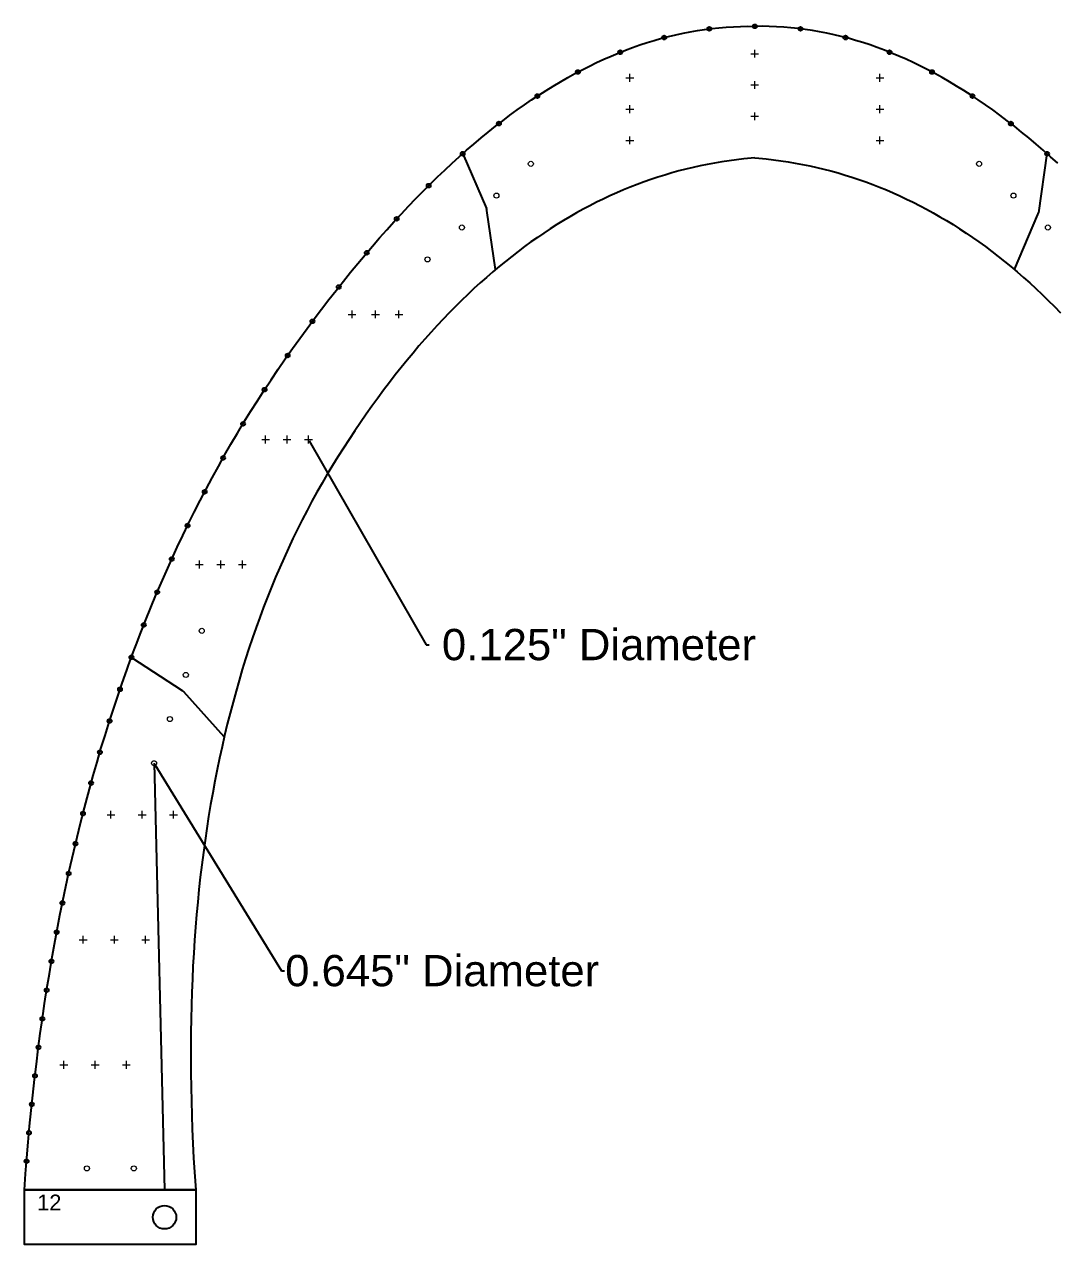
# Model space of a CAD drawing. Header units: inches. Extents: x -1683 to 11264, y -1696 to 4470.
# Drawn here: x 1072.2 to 1204, y 187.8 to 343.9 of the extents above; entities that cross this region are included whole.
import ezdxf
from ezdxf import colors
from ezdxf.entities.mleader import LeaderData, LeaderLine
from ezdxf.math import Vec2, Vec3

# ---------------------------------------------------------------- set-up
doc = ezdxf.new("R2010")
doc.units = ezdxf.units.IN
doc.header["$MEASUREMENT"] = 0
doc.header["$PDMODE"] = 2
doc.header["$PDSIZE"] = 0.5
doc.layers.add('Anchoring', color=1, linetype='Continuous')
doc.layers.add('Annotation', color=7, linetype='Continuous', lineweight=9)
doc.layers.add('Drilling', color=3, linetype='Continuous', lineweight=13)
doc.styles.get("Standard").update_dxf_attribs({"font": 'Arial.ttf'})

# ---------------------------------------------------------------- blocks, each defined once
blk = doc.blocks.new('*U64')
at = {"layer": 'Drilling'}
blk.add_point((0, 0), dxfattribs=at)
blk = doc.blocks.new('*U65')
at = {"layer": 'Drilling', "color": 0, "linetype": 'ByBlock', "lineweight": -2, "transparency": 16777216}
for p in [(0, 0), (4, 0), (8, 0)]:
    blk.add_blockref('*U64', p, dxfattribs=at)
blk = doc.blocks.new('*U66')
at = {"layer": 'Drilling'}
blk.add_point((0, 0), dxfattribs=at)
blk = doc.blocks.new('*U67')
at = {"layer": 'Drilling', "color": 0, "linetype": 'ByBlock', "lineweight": -2, "transparency": 16777216}
for p in [(0, 0), (4, 0), (8, 0)]:
    blk.add_blockref('*U66', p, dxfattribs=at)
blk = doc.blocks.new('*U68')
at = {"layer": 'Drilling'}
blk.add_point((0, 0), dxfattribs=at)
blk = doc.blocks.new('*U69')
at = {"layer": 'Drilling', "color": 0, "linetype": 'ByBlock', "lineweight": -2, "transparency": 16777216}
for p in [(0, 0), (4, 0), (8, 0)]:
    blk.add_blockref('*U68', p, dxfattribs=at)
blk = doc.blocks.new('*U70')
at = {"layer": 'Drilling'}
blk.add_point((0, 0), dxfattribs=at)
blk = doc.blocks.new('*U71')
at = {"layer": 'Drilling', "color": 0, "linetype": 'ByBlock', "lineweight": -2, "transparency": 16777216}
for p in [(0, 0), (2.75, 0), (5.5, 0)]:
    blk.add_blockref('*U70', p, dxfattribs=at)
blk = doc.blocks.new('*U72')
at = {"layer": 'Drilling'}
blk.add_point((0, 0), dxfattribs=at)
blk = doc.blocks.new('*U73')
at = {"layer": 'Drilling', "color": 0, "linetype": 'ByBlock', "lineweight": -2, "transparency": 16777216}
for p in [(0, 0), (2.75, 0), (5.5, 0)]:
    blk.add_blockref('*U72', p, dxfattribs=at)
blk = doc.blocks.new('*U74')
at = {"layer": 'Drilling'}
blk.add_point((0, 0), dxfattribs=at)
blk = doc.blocks.new('*U75')
at = {"layer": 'Drilling', "color": 0, "linetype": 'ByBlock', "lineweight": -2, "transparency": 16777216}
for p in [(0, 0), (3, 0), (6, 0)]:
    blk.add_blockref('*U74', p, dxfattribs=at)
blk = doc.blocks.new('*U76')
at = {"layer": 'Drilling'}
blk.add_point((0, 0), dxfattribs=at)
blk = doc.blocks.new('*U77')
at = {"layer": 'Drilling', "color": 0, "linetype": 'ByBlock', "lineweight": -2, "transparency": 16777216}
for p in [(0, 0), (4, 0), (8, 0)]:
    blk.add_blockref('*U76', p, dxfattribs=at)
blk = doc.blocks.new('*U78')
at = {"layer": 'Drilling'}
blk.add_point((0, 0), dxfattribs=at)
blk = doc.blocks.new('*U79')
at = {"layer": 'Drilling', "color": 0, "linetype": 'ByBlock', "lineweight": -2, "transparency": 16777216}
for p in [(0, 0), (4, 0), (8, 0)]:
    blk.add_blockref('*U78', p, dxfattribs=at)
blk = doc.blocks.new('*U92')
at = {"layer": 'Drilling'}
blk.add_point((0, 0), dxfattribs=at)
blk = doc.blocks.new('*U93')
at = {"layer": 'Drilling', "color": 0, "linetype": 'ByBlock', "lineweight": -2, "transparency": 16777216}
for p in [(0, 0), (4, 0), (8, 0)]:
    blk.add_blockref('*U92', p, dxfattribs=at)

msp = doc.modelspace()

# ---------------------------------------------------------------- linework, layer by layer
for p, q in [((1128.295, 327.395), (1131.319, 320.389)), ((1203.035, 327.421), (1201.949, 319.851)), ((1132.477, 312.565), (1131.39, 320.135)), ((1198.882, 312.565), (1201.879, 319.601)), ((1085.911, 262.966), (1092.402, 258.727)), ((1097.798, 252.814), (1092.596, 258.561)), ((1094.146, 194.838), (1072.22, 194.838))]:
    msp.add_line(p, q)
for points in [[(1072.22, 194.838), (1072.368, 196.89), (1072.528, 198.93), (1072.701, 200.959), (1072.886, 202.976), (1073.084, 204.981), (1073.293, 206.974), (1073.515, 208.956), (1073.749, 210.926), (1073.996, 212.884), (1074.255, 214.83), (1074.526, 216.765), (1074.81, 218.688), (1075.105, 220.599), (1075.414, 222.498), (1075.734, 224.385), (1076.067, 226.261), (1076.412, 228.125), (1076.769, 229.977), (1077.139, 231.818), (1077.521, 233.646), (1077.915, 235.463), (1078.322, 237.268), (1078.741, 239.062), (1079.172, 240.843), (1079.616, 242.613), (1080.072, 244.371), (1080.54, 246.117), (1081.02, 247.852), (1081.513, 249.574), (1082.018, 251.285), (1082.536, 252.985), (1083.065, 254.672), (1083.608, 256.348), (1084.162, 258.012), (1084.729, 259.664), (1085.308, 261.304), (1085.899, 262.933), (1086.503, 264.55), (1087.119, 266.155), (1087.747, 267.748), (1088.387, 269.33), (1089.04, 270.899), (1089.705, 272.457), (1090.383, 274.004), (1091.073, 275.538), (1091.775, 277.061), (1092.489, 278.572), (1093.216, 280.071), (1093.955, 281.558), (1094.707, 283.034), (1095.47, 284.498), (1096.246, 285.95), (1097.035, 287.39), (1097.835, 288.819), (1098.648, 290.236), (1099.474, 291.641), (1100.311, 293.034), (1101.161, 294.415), (1102.023, 295.785), (1102.898, 297.143), (1103.785, 298.489), (1104.684, 299.824), (1105.595, 301.146), (1106.519, 302.457), (1107.449, 303.752), (1108.378, 305.026), (1109.308, 306.279), (1110.237, 307.512), (1111.166, 308.724), (1112.095, 309.916), (1113.024, 311.087), (1113.953, 312.237), (1114.881, 313.366), (1115.809, 314.475), (1116.738, 315.563), (1117.665, 316.631), (1118.593, 317.678), (1119.521, 318.704), (1120.448, 319.71), (1121.375, 320.695), (1122.302, 321.659), (1123.229, 322.602), (1124.156, 323.525), (1125.083, 324.428), (1126.009, 325.31), (1126.935, 326.171), (1127.861, 327.011), (1128.787, 327.831), (1129.712, 328.63), (1130.638, 329.408), (1131.563, 330.166), (1132.488, 330.903), (1133.413, 331.62), (1134.338, 332.316), (1135.263, 332.991), (1136.187, 333.645), (1137.111, 334.279), (1138.035, 334.893), (1138.959, 335.485), (1139.883, 336.057), (1140.807, 336.609), (1141.73, 337.139), (1142.653, 337.649), (1143.576, 338.139), (1144.499, 338.607), (1145.422, 339.055), (1146.344, 339.483), (1147.267, 339.89), (1148.189, 340.276), (1149.111, 340.641), (1150.032, 340.986), (1150.954, 341.31), (1151.876, 341.614), (1152.797, 341.897), (1153.718, 342.159), (1154.639, 342.4), (1155.56, 342.621), (1156.48, 342.822), (1157.401, 343.001), (1158.321, 343.16), (1159.241, 343.299), (1160.161, 343.416), (1161.08, 343.513), (1162, 343.59), (1162.919, 343.645), (1163.839, 343.681), (1164.758, 343.695), (1165.68, 343.689)], [(1204.424, 326.171), (1203.498, 327.011), (1202.573, 327.831), (1201.647, 328.63), (1200.721, 329.408), (1199.796, 330.166), (1198.871, 330.903), (1197.946, 331.62), (1197.021, 332.316), (1196.097, 332.991), (1195.172, 333.645), (1194.248, 334.279), (1193.324, 334.893), (1192.4, 335.485), (1191.476, 336.057), (1190.553, 336.609), (1189.629, 337.139), (1188.706, 337.649), (1187.783, 338.139), (1186.86, 338.607), (1185.938, 339.055), (1185.015, 339.483), (1184.093, 339.89), (1183.171, 340.276), (1182.249, 340.641), (1181.327, 340.986), (1180.405, 341.31), (1179.484, 341.614), (1178.563, 341.897), (1177.641, 342.159), (1176.721, 342.4), (1175.8, 342.621), (1174.879, 342.822), (1173.959, 343.001), (1173.039, 343.16), (1172.119, 343.299), (1171.199, 343.416), (1170.279, 343.513), (1169.359, 343.59), (1168.44, 343.645), (1167.521, 343.681), (1166.602, 343.695), (1165.68, 343.689)], [(1165.68, 326.884), (1165.194, 326.842), (1164.248, 326.745), (1163.307, 326.632), (1162.371, 326.505), (1161.439, 326.362), (1160.513, 326.204), (1159.591, 326.031), (1158.674, 325.842), (1157.761, 325.638), (1156.853, 325.42), (1155.949, 325.185), (1155.05, 324.936), (1154.154, 324.671), (1153.263, 324.391), (1152.376, 324.096), (1151.492, 323.785), (1150.613, 323.459), (1149.737, 323.118), (1148.865, 322.761), (1147.997, 322.388), (1147.133, 322), (1146.271, 321.596), (1145.414, 321.176), (1144.56, 320.741), (1143.709, 320.29), (1142.861, 319.823), (1142.017, 319.34), (1141.176, 318.841), (1140.338, 318.325), (1139.504, 317.794), (1138.672, 317.246), (1137.844, 316.683), (1137.019, 316.102), (1136.197, 315.506), (1135.378, 314.893), (1134.562, 314.263), (1133.749, 313.617), (1132.94, 312.954), (1132.133, 312.275), (1131.33, 311.578), (1130.529, 310.865), (1129.732, 310.135), (1128.938, 309.388), (1128.147, 308.625), (1127.36, 307.844), (1126.575, 307.046), (1125.794, 306.231), (1125.016, 305.399), (1124.242, 304.55), (1123.47, 303.684), (1122.702, 302.8), (1121.937, 301.9), (1121.176, 300.982), (1120.418, 300.046), (1119.664, 299.094), (1118.913, 298.124), (1118.165, 297.137), (1117.421, 296.132), (1116.681, 295.11), (1115.944, 294.071), (1115.211, 293.014), (1114.481, 291.94), (1113.755, 290.848), (1113.036, 289.743), (1112.33, 288.633), (1111.64, 287.515), (1110.962, 286.386), (1110.298, 285.246), (1109.646, 284.095), (1109.007, 282.932), (1108.38, 281.758), (1107.767, 280.572), (1107.166, 279.375), (1106.578, 278.167), (1106.002, 276.947), (1105.44, 275.715), (1104.89, 274.472), (1104.353, 273.217), (1103.829, 271.95), (1103.317, 270.672), (1102.818, 269.382), (1102.333, 268.081), (1101.86, 266.767), (1101.399, 265.442), (1100.952, 264.105), (1100.517, 262.756), (1100.096, 261.396), (1099.687, 260.023), (1099.291, 258.639), (1098.908, 257.242), (1098.538, 255.834), (1098.181, 254.413), (1097.837, 252.981), (1097.506, 251.537), (1097.188, 250.08), (1096.883, 248.612), (1096.59, 247.132), (1096.311, 245.639), (1096.045, 244.135), (1095.793, 242.618), (1095.553, 241.09), (1095.326, 239.549), (1095.113, 237.997), (1094.913, 236.432), (1094.725, 234.855), (1094.551, 233.266), (1094.391, 231.665), (1094.243, 230.052), (1094.109, 228.426), (1093.988, 226.789), (1093.881, 225.139), (1093.786, 223.478), (1093.705, 221.804), (1093.637, 220.118), (1093.583, 218.42), (1093.542, 216.71), (1093.514, 214.988), (1093.5, 213.254), (1093.499, 211.507), (1093.512, 209.749), (1093.538, 207.978), (1093.577, 206.196), (1093.63, 204.401), (1093.697, 202.594), (1093.777, 200.775), (1093.87, 198.945), (1093.977, 197.099), (1094.146, 194.838)], [(1165.68, 326.884), (1166.165, 326.842), (1167.111, 326.745), (1168.053, 326.632), (1168.989, 326.505), (1169.92, 326.362), (1170.847, 326.204), (1171.768, 326.031), (1172.686, 325.842), (1173.598, 325.638), (1174.506, 325.42), (1175.41, 325.185), (1176.31, 324.936), (1177.205, 324.671), (1178.097, 324.391), (1178.984, 324.096), (1179.867, 323.785), (1180.746, 323.459), (1181.622, 323.118), (1182.494, 322.761), (1183.362, 322.388), (1184.227, 322), (1185.088, 321.596), (1185.946, 321.176), (1186.8, 320.741), (1187.651, 320.29), (1188.498, 319.823), (1189.342, 319.34), (1190.183, 318.841), (1191.021, 318.325), (1191.856, 317.794), (1192.687, 317.246), (1193.515, 316.683), (1194.341, 316.102), (1195.163, 315.506), (1195.982, 314.893), (1196.797, 314.263), (1197.61, 313.617), (1198.42, 312.954), (1199.226, 312.275), (1200.03, 311.578), (1200.83, 310.865), (1201.627, 310.135), (1202.421, 309.388), (1203.212, 308.625), (1204, 307.844), (1204.784, 307.046)]]:
    msp.add_lwpolyline(points)
for points in [[(1131.39, 320.135), (1131.378, 320.222), (1131.354, 320.308), (1131.319, 320.389)], [(1201.879, 319.601), (1201.913, 319.68), (1201.936, 319.765), (1201.949, 319.851)], [(1092.402, 258.727), (1092.473, 258.681), (1092.539, 258.624), (1092.596, 258.561)]]:
    msp.add_open_spline(points, degree=3)
at = {"layer": 'Anchoring'}
msp.add_line((1088.802, 249.424), (1090.146, 194.838), dxfattribs=at)
msp.add_lwpolyline([(1072.22, 194.838), (1094.146, 194.838), (1094.146, 187.838), (1072.22, 187.838)], close=True, dxfattribs=at)
for centre, radius in [((1159.844, 343.376), 0.25), ((1165.68, 343.689), 0.25), ((1171.516, 343.376), 0.25), ((1154.078, 342.253), 0.25), ((1177.282, 342.253), 0.25), ((1148.454, 340.381), 0.25), ((1182.906, 340.381), 0.25), ((1143.029, 337.849), 0.25), ((1188.33, 337.849), 0.25), ((1137.846, 334.767), 0.25), ((1193.513, 334.767), 0.25), ((1132.931, 331.246), 0.25), ((1198.428, 331.246), 0.25), ((1128.295, 327.395), 0.25), ((1203.065, 327.395), 0.25), ((1123.937, 323.308), 0.25), ((1119.851, 319.062), 0.25), ((1116.021, 314.723), 0.25), ((1112.432, 310.34), 0.25), ((1109.065, 305.951), 0.25), ((1105.901, 301.58), 0.25), ((1102.944, 297.213), 0.25), ((1100.196, 292.842), 0.25), ((1097.645, 288.479), 0.25), ((1095.282, 284.137), 0.25), ((1093.096, 279.822), 0.25), ((1091.076, 275.544), 0.25), ((1089.213, 271.304), 0.25), ((1087.495, 267.11), 0.25), ((1085.911, 262.966), 0.25), ((1084.456, 258.869), 0.25), ((1083.115, 254.825), 0.25), ((1081.883, 250.829), 0.25), ((1080.752, 246.882), 0.25), ((1079.711, 242.982), 0.25), ((1078.757, 239.127), 0.25), ((1077.883, 235.313), 0.25), ((1077.082, 231.536), 0.25), ((1076.35, 227.793), 0.25), ((1075.682, 224.08), 0.25), ((1075.073, 220.391), 0.25), ((1074.52, 216.723), 0.25), ((1074.021, 213.07), 0.25), ((1073.571, 209.426), 0.25), ((1073.168, 205.787), 0.25), ((1072.81, 202.147), 0.25), ((1072.495, 198.499), 0.25), ((1090.146, 191.338), 1.5)]:
    msp.add_circle(centre, radius, dxfattribs=at)
at = {"layer": 'Drilling'}
for centre in [(1137.008, 326.104), (1194.352, 326.104), (1132.603, 322.03), (1198.756, 322.03), (1128.198, 317.956), (1203.161, 317.956), (1123.793, 313.882), (1094.908, 266.356), (1092.873, 260.712), (1090.837, 255.068), (1088.802, 249.424), (1080.22, 197.588), (1086.22, 197.588)]:
    msp.add_circle(centre, 0.323, dxfattribs=at)

# ---------------------------------------------------------------- block references
at = {"layer": 'Drilling', "rotation": 270}
for name, p in [('*U79', (1165.656, 340.189)), ('*U77', (1149.68, 337.102))]:
    msp.add_blockref(name, p, dxfattribs=at)
at = {"layer": 'Drilling', "xscale": -1, "rotation": 90}
msp.add_blockref('*U93', (1181.68, 337.102), dxfattribs=at)
at = {"layer": 'Drilling'}
for name, p in [('*U75', (1114.134, 306.838)), ('*U73', (1103.075, 290.838)), ('*U71', (1094.604, 274.838)), ('*U69', (1083.29, 242.838)), ('*U67', (1079.733, 226.838)), ('*U65', (1077.266, 210.838))]:
    msp.add_blockref(name, p, dxfattribs=at)

# ---------------------------------------------------------------- texts
at = {"layer": 'Annotation', "insert": (1073.847, 194.233), "char_height": 2, "attachment_point": 1}
msp.add_mtext_dynamic_manual_height_columns('12', width=4, gutter_width=1, heights=[0], dxfattribs=at)

# ---------------------------------------------------------------- leaders
at = {"layer": 'Annotation'}
ml = msp.add_multileader_mtext('Standard', dxfattribs=at)
ml.set_content('\\A1; 0.125" Diameter', color=256)
ml.set_leader_properties()
ml.build(insert=Vec2(0, 0))
ml.multileader.update_dxf_attribs({"text_right_attachment_type": 6, "dogleg_length": 0.36, "arrow_head_size": 0.18})
ctx = ml.context
ctx.base_point, ctx.arrow_head_size, ctx.landing_gap_size, ctx.plane_origin = Vec3(1123.995, 264.573), 0.18, 0.09, Vec3(1249.183, 243.871)
ctx.right_attachment = 6
notes = []
notes.append((ctx, [(1, (1, 1, 0), (1123.635, 264.573), (1, 0), 0.36, [(0, [(1108.575, 290.838)], 0, [])])]))
ctx.mtext.insert, ctx.mtext.flow_direction = Vec3(1124.085, 266.601), 5
ml = msp.add_multileader_mtext('Standard', dxfattribs=at)
ml.set_content('\\A1;0.645" Diameter', color=256)
ml.set_leader_properties()
ml.build(insert=Vec2(0, 0))
ml.multileader.update_dxf_attribs({"text_right_attachment_type": 6, "dogleg_length": 0.36, "arrow_head_size": 0.18})
ctx = ml.context
ctx.base_point, ctx.arrow_head_size, ctx.landing_gap_size, ctx.plane_origin = Vec3(1105.485, 222.863), 0.18, 0.09, Vec3(1230.674, 202.161)
ctx.right_attachment = 6
notes.append((ctx, [(1, (1, 1, 0), (1105.125, 222.863), (1, 0), 0.36, [(0, [(1088.802, 249.424)], 0, [])])]))
ctx.mtext.insert, ctx.mtext.flow_direction = Vec3(1105.575, 224.891), 5
for ctx, leaders in notes:
    for number, flags, end, landing, length, lines in leaders:
        leader = LeaderData()
        leader.index, (leader.has_last_leader_line, leader.has_dogleg_vector, leader.attachment_direction) = number, flags
        leader.last_leader_point, leader.dogleg_vector, leader.dogleg_length = Vec3(end), Vec3(landing), length
        for number, points, colour, breaks in lines:
            line = LeaderLine()
            line.index, line.vertices, line.color, line.breaks = number, Vec3.list(points), colors.encode_raw_color(colour), breaks
            leader.lines.append(line)
        ctx.leaders.append(leader)

doc.saveas('drawing.dxf')
